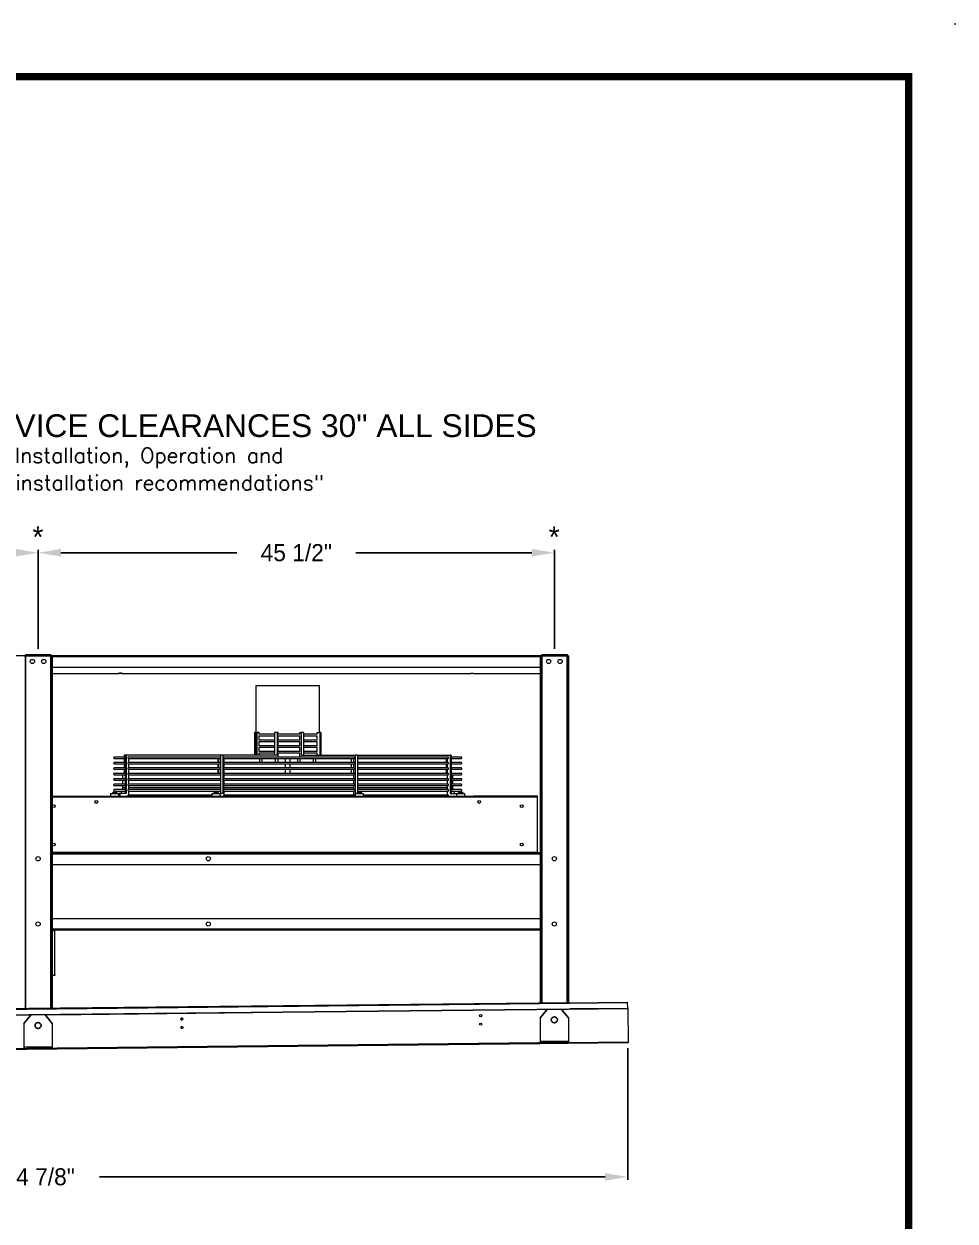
# Model space of a CAD drawing. Extents: x 6 to 271, y -23 to 146.
# Drawn here: x 189 to 271.1, y 40.9 to 146.4 of the extents above; entities that cross this region are included whole.
import ezdxf
from ezdxf.enums import TextEntityAlignment as Align

# ---------------------------------------------------------------- set-up
doc = ezdxf.new("R2010")
doc.units = 0
doc.header["$MEASUREMENT"] = 0
doc.layers.get('0').update_dxf_attribs({"linetype": 'CONTINUOUS'})
doc.layers.get('Defpoints').update_dxf_attribs({"linetype": 'CONTINUOUS'})
doc.styles.add('dimentions', font='ARIAL.TTF')
doc.styles.add('SIMPLEX', font='SIMPLEX')
doc.dimstyles.get("Standard").update_dxf_attribs({"dimtxt": 1.5, "dimasz": 2, "dimexe": 0.25, "dimexo": 0.5, "dimgap": 0.75, "dimtad": 0, "dimtih": 1, "dimtoh": 1, "dimdec": 4, "dimzin": 0, "dimdsep": 46, "dimlunit": 5, "dimtxsty": 'STANDARD', "dimcen": 0.125, "dimclrd": 1, "dimclre": 1, "dimclrt": 1, "dimadec": 0, "dimazin": 0, "dimtfac": 1, "dimtdec": 4, "dimtofl": 0, "dimtmove": 0, "dimatfit": 3, "dimfxl": 1, "dimfrac": 2, "dimtolj": 1, "dimtzin": 0, "dimarcsym": 0})

# ---------------------------------------------------------------- blocks, each defined once
blk = doc.blocks.new('*D29')
at = {"color": 7, "lineweight": -2}
for p, q in [((144.78, 91.36), (144.78, 100.06)), ((146.78, 99.81), (162.28, 99.81)), ((188.28, 99.81), (172.78, 99.81)), ((190.28, 91.36), (190.28, 100.06))]:
    blk.add_line(p, q, dxfattribs=at)
at = {"color": 7}
for points in [[(146.78, 100.15), (146.78, 99.48), (144.78, 99.81)], [(188.28, 100.15), (188.28, 99.48), (190.28, 99.81)]]:
    blk.add_solid(points, dxfattribs=at)
at = {"layer": 'Defpoints', "color": 0}
for p in [(190.28, 99.81), (144.78, 90.86), (190.28, 90.86)]:
    blk.add_point(p, dxfattribs=at)
at = {"color": 7, "insert": (167.53, 99.81), "char_height": 1.5, "attachment_point": 5}
blk.add_mtext('\\A1;45 1/2"', dxfattribs=at)
blk = doc.blocks.new('*D30')
at = {"color": 7, "lineweight": -2}
for p, q in [((190.28, 91.36), (190.28, 100.06)), ((192.28, 99.81), (207.78, 99.81)), ((233.78, 99.81), (218.28, 99.81)), ((235.78, 91.36), (235.78, 100.06))]:
    blk.add_line(p, q, dxfattribs=at)
at = {"color": 7}
for points in [[(192.28, 100.15), (192.28, 99.48), (190.28, 99.81)], [(233.78, 100.15), (233.78, 99.48), (235.78, 99.81)]]:
    blk.add_solid(points, dxfattribs=at)
at = {"layer": 'Defpoints', "color": 0}
for p in [(235.78, 99.81), (190.28, 90.86), (235.78, 90.86)]:
    blk.add_point(p, dxfattribs=at)
at = {"color": 7, "insert": (213.03, 99.81), "char_height": 1.5, "attachment_point": 5}
blk.add_mtext('\\A1;45 1/2"', dxfattribs=at)
blk = doc.blocks.new('*D32')
at = {"color": 7, "lineweight": -2}
for p, q in [((242.25, 56.18), (242.25, 44.59)), ((137.36, 55.03), (137.36, 44.59)), ((139.36, 44.84), (183.93, 44.84)), ((240.25, 44.84), (195.68, 44.84))]:
    blk.add_line(p, q, dxfattribs=at)
at = {"color": 7}
for points in [[(139.36, 45.17), (139.36, 44.5), (137.36, 44.84)], [(240.25, 45.17), (240.25, 44.5), (242.25, 44.84)]]:
    blk.add_solid(points, dxfattribs=at)
at = {"layer": 'Defpoints', "color": 0}
for p in [(242.25, 56.68), (137.36, 55.53), (242.25, 44.84)]:
    blk.add_point(p, dxfattribs=at)
at = {"color": 7, "insert": (189.81, 44.84), "char_height": 1.5, "attachment_point": 5}
blk.add_mtext('\\A1;104 7/8"', dxfattribs=at)

msp = doc.modelspace()

# ---------------------------------------------------------------- linework, layer by layer
at = {"color": 0, "linetype": 'Continuous', "lineweight": 15}
for p, q in [((189.02521, 90.7264), (189.15971, 90.7264)), ((189.15971, 90.7264), (189.15971, 59.6563)), ((189.16071, 90.7264), (189.15971, 90.7264)), ((189.16071, 90.8619), (189.16071, 90.7274)), ((189.16071, 90.8619), (191.38971, 90.8619)), ((189.16071, 90.7274), (191.38971, 90.7274)), ((189.16071, 90.7264), (189.16071, 90.7274)), ((189.16071, 90.7264), (191.38971, 90.7264)), ((189.16071, 59.65632), (189.16071, 90.7264)), ((191.38971, 90.8619), (191.38971, 90.7274)), ((191.38971, 90.7264), (191.38971, 90.7274)), ((191.39071, 90.7264), (191.38971, 90.7264)), ((191.38971, 59.68081), (191.38971, 90.7264)), ((191.52521, 90.7264), (191.39071, 90.7264)), ((191.39071, 90.7264), (191.39071, 59.68082)), ((191.52521, 90.7264), (191.52521, 59.6823)), ((234.52521, 90.7264), (234.65971, 90.7264)), ((234.52521, 90.7264), (234.52521, 60.15486)), ((234.65971, 90.7264), (234.65971, 60.15633)), ((234.66071, 90.7264), (234.65971, 90.7264)), ((234.66071, 90.8619), (234.66071, 90.7274)), ((234.66071, 90.8619), (236.88971, 90.8619)), ((234.66071, 90.7274), (236.88971, 90.7274)), ((234.66071, 90.7264), (234.66071, 90.7274)), ((234.66071, 90.7264), (236.88971, 90.7264)), ((234.66071, 60.15635), (234.66071, 90.7264)), ((236.88971, 90.8619), (236.88971, 90.7274)), ((236.88971, 90.7264), (236.88971, 90.7274)), ((236.88971, 60.18084), (236.88971, 90.7264)), ((236.89071, 90.7264), (236.88971, 90.7264)), ((237.02521, 90.7264), (236.89071, 90.7264)), ((236.89071, 90.7264), (236.89071, 60.18085)), ((237.02521, 90.7264), (237.02521, 60.18233)), ((191.52521, 90.6734), (234.52521, 90.6734)), ((191.52521, 89.74211), (234.52521, 89.74211)), ((191.52521, 89.17981), (197.33771, 89.17981)), ((197.71271, 89.17981), (228.33771, 89.17981)), ((228.71271, 89.17981), (234.52521, 89.17981)), ((213.35151, 88.1054), (209.46271, 88.1054)), ((215.08771, 88.1054), (213.35151, 88.1054)), ((209.358, 83.9694), (209.358, 81.9744)), ((209.45137, 83.9694), (209.358, 83.9694)), ((209.54475, 83.9694), (209.45137, 83.9694)), ((209.45137, 83.9694), (209.45137, 81.9744)), ((209.54475, 83.9694), (209.54475, 81.9744)), ((209.77017, 83.9694), (209.54475, 83.9694)), ((209.77017, 83.81858), (209.77017, 83.9694)), ((211.10554, 83.81951), (209.77017, 83.81951)), ((209.77017, 83.31858), (209.77017, 83.70045)), ((209.77017, 83.69951), (211.10554, 83.69951)), ((211.10554, 83.31951), (209.77017, 83.31951)), ((211.33096, 83.9694), (211.10554, 83.9694)), ((211.10554, 83.9694), (211.10554, 81.9744)), ((211.33096, 83.9694), (211.33096, 81.9744)), ((211.42434, 83.9694), (211.33096, 83.9694)), ((211.42434, 83.81858), (211.42434, 83.9694)), ((213.35151, 83.81951), (211.42434, 83.81951)), ((211.42434, 83.31858), (211.42434, 83.70045)), ((211.42434, 83.69951), (213.35151, 83.69951)), ((213.35151, 83.31951), (211.42434, 83.31951)), ((213.35151, 83.81951), (213.35151, 83.9694)), ((213.35151, 83.9694), (213.44488, 83.9694)), ((213.35151, 83.31951), (213.35151, 83.69951)), ((213.44488, 83.9694), (213.44488, 81.9744)), ((213.67031, 83.9694), (213.44488, 83.9694)), ((213.67031, 83.9694), (213.67031, 81.9744)), ((214.87362, 83.81951), (213.67031, 83.81951)), ((213.67031, 83.69951), (214.87362, 83.69951)), ((214.87362, 83.31951), (213.67031, 83.31951)), ((214.87362, 83.81951), (214.87362, 83.9694)), ((214.87362, 83.9694), (215.09905, 83.9694)), ((214.87362, 83.31951), (214.87362, 83.69951)), ((215.09905, 83.9694), (215.09905, 81.9744)), ((215.19242, 83.9694), (215.09905, 83.9694)), ((215.19242, 83.9694), (215.19242, 81.9744)), ((209.77017, 82.81858), (209.77017, 83.20045)), ((209.77017, 83.19951), (211.10554, 83.19951)), ((211.10554, 82.81951), (209.77017, 82.81951)), ((209.77017, 82.31858), (209.77017, 82.70045)), ((209.77017, 82.69951), (211.10554, 82.69951)), ((211.10554, 82.31951), (209.77017, 82.31951)), ((211.42434, 82.81858), (211.42434, 83.20045)), ((211.42434, 83.19951), (213.35151, 83.19951)), ((213.35151, 82.81951), (211.42434, 82.81951)), ((211.42434, 82.31858), (211.42434, 82.70045)), ((211.42434, 82.69951), (213.35151, 82.69951)), ((213.35151, 82.31951), (211.42434, 82.31951)), ((213.35151, 82.81951), (213.35151, 83.19951)), ((213.35151, 82.31951), (213.35151, 82.69951)), ((213.67031, 83.19951), (214.87362, 83.19951)), ((214.87362, 82.81951), (213.67031, 82.81951)), ((213.67031, 82.69951), (214.87362, 82.69951)), ((214.87362, 82.31951), (213.67031, 82.31951)), ((214.87362, 82.81951), (214.87362, 83.19951)), ((214.87362, 82.31951), (214.87362, 82.69951)), ((197.95508, 81.81951), (196.98509, 81.81951)), ((196.98509, 81.69951), (197.95508, 81.69951)), ((197.95508, 81.34085), (196.98509, 81.34085)), ((196.98509, 81.22085), (197.95508, 81.22085)), ((197.8617, 81.9744), (197.8617, 81.81951)), ((197.95508, 81.9744), (197.8617, 81.9744)), ((197.8617, 81.69951), (197.8617, 81.34085)), ((197.8617, 81.22085), (197.8617, 80.86218)), ((198.04845, 81.9744), (197.95508, 81.9744)), ((197.95508, 81.9744), (197.95508, 78.5934)), ((198.04845, 81.9744), (198.04845, 78.5934)), ((206.34362, 81.9744), (198.04845, 81.9744)), ((198.24416, 81.69951), (206.34362, 81.69951)), ((198.24416, 81.22085), (206.34362, 81.22085)), ((206.34362, 81.81951), (198.2442, 81.81951)), ((206.34362, 81.34085), (198.2442, 81.34085)), ((198.27388, 81.34085), (198.27388, 81.69951)), ((198.27388, 80.86218), (198.27388, 81.22085)), ((206.11819, 81.69951), (206.11819, 81.34085)), ((206.11819, 81.22085), (206.11819, 80.86218)), ((206.21156, 81.34085), (206.21156, 81.69951)), ((206.21156, 80.86218), (206.21156, 81.22085)), ((206.56904, 81.9744), (206.34362, 81.9744)), ((206.34362, 81.9744), (206.34362, 78.5934)), ((206.56904, 81.9744), (206.56904, 78.5934)), ((211.33096, 81.9744), (206.56904, 81.9744)), ((206.65011, 81.69951), (218.12648, 81.69951)), ((206.65011, 81.22085), (218.12648, 81.22085)), ((218.12648, 81.81951), (206.65019, 81.81951)), ((218.12648, 81.34085), (206.65019, 81.34085)), ((206.66242, 81.34085), (206.66242, 81.69951)), ((206.66242, 80.86218), (206.66242, 81.22085)), ((209.77017, 81.9744), (209.77017, 82.20045)), ((209.77017, 82.19951), (211.10554, 82.19951)), ((211.42434, 81.81951), (211.42434, 82.20045)), ((211.42434, 82.19951), (213.35151, 82.19951)), ((213.35151, 81.81951), (213.35151, 82.19951)), ((213.44488, 81.9744), (218.2068, 81.9744)), ((213.67031, 82.19951), (214.87362, 82.19951)), ((214.87362, 81.9744), (214.87362, 82.19951)), ((217.888, 81.34085), (217.888, 81.69951)), ((217.888, 80.86218), (217.888, 81.22085)), ((218.11343, 81.34085), (218.11343, 81.69951)), ((218.11343, 80.86218), (218.11343, 81.22085)), ((218.2068, 81.9744), (218.2068, 78.5934)), ((218.43223, 81.9744), (218.2068, 81.9744)), ((218.43223, 81.9744), (218.43223, 78.70149)), ((218.43223, 81.9744), (226.59534, 81.9744)), ((226.40143, 81.81951), (218.43223, 81.81951)), ((218.43223, 81.69951), (226.40143, 81.69951)), ((226.40143, 81.34085), (218.43223, 81.34085)), ((218.43223, 81.22085), (226.40143, 81.22085)), ((226.27654, 81.34085), (226.27654, 81.69951)), ((226.27654, 80.86218), (226.27654, 81.22085)), ((226.36992, 81.34085), (226.36992, 81.69951)), ((226.36992, 80.86218), (226.36992, 81.22085)), ((226.59534, 81.9744), (226.59534, 78.5934)), ((226.68872, 81.9744), (226.59534, 81.9744)), ((226.68872, 81.9744), (226.68872, 78.5934)), ((227.56533, 81.81951), (226.68872, 81.81951)), ((226.68872, 81.69951), (227.56533, 81.69951)), ((227.56533, 81.34085), (226.68872, 81.34085)), ((226.68872, 81.22085), (227.56533, 81.22085)), ((197.95508, 80.86218), (196.98509, 80.86218)), ((196.98509, 80.74218), (197.95508, 80.74218)), ((197.95508, 80.38352), (196.98509, 80.38352)), ((196.98509, 80.26352), (197.95508, 80.26352)), ((197.8617, 80.74218), (197.8617, 80.38352)), ((198.24416, 80.74218), (206.34362, 80.74218)), ((198.24416, 80.26352), (206.34362, 80.26352)), ((206.34362, 80.86218), (198.2442, 80.86218)), ((206.34362, 80.38352), (198.2442, 80.38352)), ((198.27388, 80.38352), (198.27388, 80.74218)), ((198.27388, 79.90485), (198.27388, 80.26352)), ((206.11819, 80.74218), (206.11819, 80.38352)), ((206.21156, 80.38352), (206.21156, 80.74218)), ((206.65011, 80.74218), (218.12648, 80.74218)), ((206.65011, 80.26352), (218.12648, 80.26352)), ((218.12648, 80.86218), (206.65019, 80.86218)), ((218.12648, 80.38352), (206.65019, 80.38352)), ((206.66242, 80.38352), (206.66242, 80.74218)), ((206.66242, 79.90485), (206.66242, 80.26352)), ((217.888, 80.38352), (217.888, 80.74218)), ((218.11343, 80.38352), (218.11343, 80.74218)), ((218.11343, 79.90485), (218.11343, 80.26352)), ((226.40143, 80.86218), (218.43223, 80.86218)), ((218.43223, 80.74218), (226.40143, 80.74218)), ((226.40143, 80.38352), (218.43223, 80.38352)), ((218.43223, 80.26352), (226.40143, 80.26352)), ((226.27654, 80.38352), (226.27654, 80.74218)), ((226.36992, 80.38352), (226.36992, 80.74218)), ((226.36992, 79.90485), (226.36992, 80.26352)), ((227.56533, 80.86218), (226.68872, 80.86218)), ((226.68872, 80.74218), (227.56533, 80.74218)), ((227.56533, 80.38352), (226.68872, 80.38352)), ((226.68872, 80.26352), (227.56533, 80.26352)), ((197.95508, 79.90485), (196.98509, 79.90485)), ((196.98509, 79.78485), (197.95508, 79.78485)), ((197.95508, 79.42618), (196.98509, 79.42618)), ((196.98509, 79.30618), (197.95508, 79.30618)), ((197.95508, 79.0994), (197.72741, 79.0994)), ((198.24416, 79.78485), (206.34362, 79.78485)), ((198.24416, 79.30618), (206.34362, 79.30618)), ((206.34362, 79.90485), (198.2442, 79.90485)), ((206.34362, 79.42618), (198.2442, 79.42618)), ((198.27388, 79.42618), (198.27388, 79.78485)), ((198.27388, 78.94752), (198.27388, 79.30618)), ((206.34362, 79.0994), (198.27388, 79.0994)), ((206.65011, 79.78485), (218.12648, 79.78485)), ((206.65011, 79.30618), (218.12648, 79.30618)), ((218.12648, 79.90485), (206.65019, 79.90485)), ((218.12648, 79.42618), (206.65019, 79.42618)), ((206.66242, 79.42618), (206.66242, 79.78485)), ((206.66242, 78.94752), (206.66242, 79.30618)), ((218.11343, 79.0994), (206.66242, 79.0994)), ((218.11343, 79.42618), (218.11343, 79.78485)), ((218.11343, 78.94752), (218.11343, 79.30618)), ((226.40143, 79.90485), (218.43223, 79.90485)), ((218.43223, 79.78485), (226.40143, 79.78485)), ((226.40143, 79.42618), (218.43223, 79.42618)), ((218.43223, 79.30618), (226.40143, 79.30618)), ((226.36992, 79.0994), (218.43223, 79.0994)), ((226.36992, 79.42618), (226.36992, 79.78485)), ((226.36992, 78.94752), (226.36992, 79.30618)), ((227.56533, 79.90485), (226.68872, 79.90485)), ((226.68872, 79.78485), (227.56533, 79.78485)), ((227.56533, 79.42618), (226.68872, 79.42618)), ((226.68872, 79.30618), (227.56533, 79.30618)), ((226.82301, 79.0994), (226.68872, 79.0994)), ((191.52521, 78.3619), (195.90021, 78.3619)), ((191.52521, 78.3109), (234.27521, 78.3109)), ((195.90021, 78.3619), (228.65021, 78.3619)), ((196.6622, 78.5934), (196.69029, 78.5934)), ((196.69029, 78.5934), (197.4002, 78.5934)), ((196.8291, 78.5944), (196.81245, 78.5944)), ((197.24995, 78.5944), (196.8291, 78.5944)), ((196.93645, 78.7184), (196.9366, 78.7184)), ((196.93933, 78.7184), (196.9366, 78.7184)), ((196.93933, 78.7184), (196.94984, 78.7184)), ((196.96052, 78.7184), (196.94984, 78.7184)), ((196.96052, 78.7184), (197.03656, 78.7184)), ((197.95508, 78.94752), (196.98509, 78.94752)), ((196.98509, 78.82752), (197.95508, 78.82752)), ((197.04811, 78.7184), (197.03656, 78.7184)), ((197.05439, 78.7184), (197.04811, 78.7184)), ((197.05439, 78.7184), (197.07976, 78.7184)), ((197.0943, 78.7184), (197.07976, 78.7184)), ((197.0943, 78.7184), (197.12595, 78.7184)), ((197.46548, 78.5934), (197.4002, 78.5934)), ((197.46548, 78.5934), (197.46548, 78.3619)), ((198.04845, 78.5934), (197.46548, 78.5934)), ((198.24416, 78.82752), (206.34362, 78.82752)), ((206.34362, 78.94752), (198.2442, 78.94752)), ((205.59193, 78.46885), (198.2442, 78.46885)), ((198.27388, 78.46885), (198.27388, 78.82752)), ((205.59193, 78.5934), (205.62002, 78.5934)), ((205.62002, 78.5934), (206.32993, 78.5934)), ((205.87722, 78.5944), (205.74218, 78.5944)), ((205.86618, 78.7184), (205.89783, 78.7184)), ((206.17968, 78.5944), (205.87722, 78.5944)), ((205.91237, 78.7184), (205.89783, 78.7184)), ((205.91237, 78.7184), (205.93774, 78.7184)), ((205.94402, 78.7184), (205.93774, 78.7184)), ((205.95557, 78.7184), (205.94402, 78.7184)), ((205.95557, 78.7184), (206.03161, 78.7184)), ((206.04229, 78.7184), (206.03161, 78.7184)), ((206.04229, 78.7184), (206.0528, 78.7184)), ((206.05553, 78.7184), (206.0528, 78.7184)), ((206.05553, 78.7184), (206.05568, 78.7184)), ((206.56904, 78.5934), (206.32993, 78.5934)), ((206.65011, 78.82752), (218.12648, 78.82752)), ((218.12648, 78.94752), (206.65019, 78.94752)), ((218.12648, 78.46885), (206.65019, 78.46885)), ((206.66242, 78.46885), (206.66242, 78.82752)), ((218.11343, 78.46885), (218.11343, 78.82752)), ((218.2068, 78.5934), (218.22049, 78.5934)), ((218.22049, 78.5934), (218.24857, 78.5934)), ((218.24857, 78.5934), (218.95848, 78.5934)), ((218.6732, 78.5944), (218.37074, 78.5944)), ((226.40143, 78.94752), (218.43223, 78.94752)), ((218.43223, 78.82752), (226.40143, 78.82752)), ((218.49473, 78.7184), (218.49489, 78.7184)), ((218.49762, 78.7184), (218.49489, 78.7184)), ((218.49762, 78.7184), (218.50813, 78.7184)), ((218.5188, 78.7184), (218.50813, 78.7184)), ((218.5188, 78.7184), (218.59484, 78.7184)), ((218.6064, 78.7184), (218.59484, 78.7184)), ((218.61268, 78.7184), (218.6064, 78.7184)), ((218.61268, 78.7184), (218.63805, 78.7184)), ((218.65259, 78.7184), (218.63805, 78.7184)), ((218.65259, 78.7184), (218.68424, 78.7184)), ((218.80824, 78.5944), (218.6732, 78.5944)), ((226.40143, 78.46885), (218.95848, 78.46885)), ((226.36992, 78.46885), (226.36992, 78.82752)), ((226.59534, 78.5934), (227.15022, 78.5934)), ((227.56533, 78.94752), (226.68872, 78.94752)), ((226.68872, 78.82752), (227.56533, 78.82752)), ((227.15022, 78.5934), (227.17831, 78.5934)), ((227.17831, 78.5934), (227.88822, 78.5934)), ((227.72132, 78.5944), (227.30047, 78.5944)), ((227.42447, 78.7184), (227.45612, 78.7184)), ((227.47066, 78.7184), (227.45612, 78.7184)), ((227.47066, 78.7184), (227.49603, 78.7184)), ((227.50231, 78.7184), (227.49603, 78.7184)), ((227.51386, 78.7184), (227.50231, 78.7184)), ((227.51386, 78.7184), (227.5899, 78.7184)), ((227.60058, 78.7184), (227.5899, 78.7184)), ((227.60058, 78.7184), (227.61109, 78.7184)), ((227.61382, 78.7184), (227.61109, 78.7184)), ((227.61382, 78.7184), (227.61397, 78.7184)), ((227.73797, 78.5944), (227.72132, 78.5944)), ((234.27521, 78.3619), (228.65021, 78.3619)), ((234.27521, 78.3109), (234.27521, 78.3619)), ((234.27521, 73.4129), (234.27521, 78.3109)), ((234.27521, 73.4129), (191.52521, 73.4129)), ((191.52521, 73.4119), (234.27521, 73.4119)), ((191.52521, 73.3619), (234.27521, 73.3619)), ((191.52521, 73.2984), (234.52521, 73.2984)), ((234.27521, 73.4119), (234.27521, 73.4129)), ((234.27521, 73.3619), (234.27521, 73.4119)), ((234.27521, 73.3619), (234.52521, 73.3619)), ((234.27621, 73.4119), (234.27621, 73.3619)), ((234.27621, 73.4119), (234.52521, 73.4119)), ((191.52521, 72.3619), (234.52521, 72.3619)), ((191.52521, 67.6119), (234.52521, 67.6119)), ((191.52521, 66.6754), (234.52521, 66.6754)), ((191.52521, 66.6119), (191.71221, 66.6119)), ((191.52521, 66.5489), (191.71221, 66.5489)), ((191.52521, 66.5479), (191.71221, 66.5479)), ((191.71221, 66.6119), (234.52521, 66.6119)), ((191.71221, 66.6119), (191.71221, 66.5489)), ((191.71221, 66.5489), (191.71221, 66.5479)), ((191.71221, 66.5479), (191.71221, 62.6119)), ((191.52521, 62.6119), (191.71221, 62.6119)), ((191.71221, 62.6749), (191.77521, 62.6749)), ((191.71221, 62.6119), (191.77521, 62.6119)), ((191.77521, 62.6119), (191.77521, 62.6749)), ((191.64126, 59.68358), (234.38868, 60.15336)), ((191.64175, 59.63938), (234.38917, 60.10916)), ((237.13852, 60.18358), (242.20071, 60.23921)), ((237.139, 60.13938), (242.20119, 60.19502)), ((242.20071, 60.23921), (242.20119, 60.19502)), ((242.20119, 60.19502), (242.20682, 59.68332)), ((191.52521, 59.12563), (234.52521, 59.59819)), ((234.39479, 59.59746), (191.64737, 59.12768)), ((237.02521, 59.62566), (242.26932, 59.6833)), ((242.20682, 59.68332), (237.14462, 59.62768)), ((242.30173, 56.73447), (242.26932, 59.6833)), ((189.02521, 58.34887), (189.02521, 56.13521)), ((191.52521, 58.34887), (191.52521, 56.1762)), ((234.52521, 58.8489), (234.52521, 56.63524)), ((237.02521, 58.8489), (237.02521, 56.67623)), ((191.52521, 56.17646), (234.52521, 56.64901)), ((191.52521, 56.12545), (234.52521, 56.59801)), ((237.02521, 56.67649), (242.30173, 56.73447)), ((237.02521, 56.62548), (242.25129, 56.68292)), ((242.25129, 56.68292), (242.30229, 56.68348))]:
    msp.add_line(p, q, dxfattribs=at)
at = {"color": 0}
for p, q in [((237.13852, 60.18358), (143.39418, 59.15336)), ((143.39466, 59.10916), (237.139, 60.13938)), ((143.52521, 58.59813), (237.02521, 59.62566)), ((189.63575, 59.09461), (189.02521, 58.34887)), ((190.91466, 59.09461), (191.52521, 58.34887)), ((235.13576, 59.59464), (234.52521, 58.8489)), ((236.41467, 59.59464), (237.02521, 58.8489)), ((237.02521, 56.67649), (143.52521, 55.64895)), ((143.52521, 55.59795), (237.02521, 56.62548)), ((191.52521, 56.3012), (189.02521, 56.26021)), ((189.02521, 56.13521), (189.02521, 56.0842)), ((237.02521, 56.80123), (234.52521, 56.76024)), ((234.52521, 56.63524), (234.52521, 56.58423))]:
    msp.add_line(p, q, dxfattribs=at)
at = {"color": 0, "const_width": 0.63999}
msp.add_lwpolyline([(11.00839, -18.24898), (267.00583, -18.24898), (267.00583, 141.74942), (11.00839, 141.74942), (11.00839, -18.24898)], dxfattribs=at)
at = {"color": 0, "linetype": 'Continuous', "lineweight": 15, "flags": 128}
for points in [[(197.33771, 89.17981), (197.3453, 89.18397), (197.36747, 89.18779), (197.40242, 89.19096), (197.44732, 89.19323), (197.49853, 89.19441), (197.55189, 89.19441), (197.6031, 89.19323), (197.648, 89.19096), (197.68294, 89.18779), (197.70511, 89.18397), (197.71271, 89.17981)], [(197.71271, 89.17981), (197.70507, 89.18396), (197.68287, 89.18778), (197.64793, 89.19095), (197.60305, 89.19322), (197.55188, 89.1944), (197.49854, 89.1944), (197.44737, 89.19322), (197.40249, 89.19095), (197.36754, 89.18778), (197.34535, 89.18396), (197.33771, 89.17981)], [(228.33771, 89.17981), (228.3453, 89.18397), (228.36747, 89.18779), (228.40242, 89.19096), (228.44732, 89.19323), (228.49853, 89.19441), (228.55189, 89.19441), (228.6031, 89.19323), (228.648, 89.19096), (228.68295, 89.18779), (228.70511, 89.18397), (228.71271, 89.17981)], [(228.71271, 89.17981), (228.70507, 89.18396), (228.7, 89.18513)], [(218.12648, 81.81951), (218.12654, 81.81951), (218.13581, 81.81434), (218.1435, 81.79981), (218.14828, 81.77841), (218.14934, 81.75378), (218.1465, 81.73014), (218.14025, 81.7115), (218.13166, 81.70105), (218.12648, 81.69951)], [(218.12648, 81.34085), (218.13074, 81.33981), (218.1391, 81.33097), (218.14552, 81.3144), (218.149, 81.29264), (218.149, 81.26906), (218.14552, 81.2473), (218.1391, 81.23072), (218.13074, 81.22189), (218.12648, 81.22085)], [(218.12648, 80.86218), (218.13074, 80.86114), (218.1391, 80.85231), (218.14552, 80.83573), (218.149, 80.81397), (218.149, 80.79039), (218.14552, 80.76863), (218.1391, 80.75206), (218.13074, 80.74322), (218.12648, 80.74218)], [(218.12648, 80.38352), (218.13074, 80.38248), (218.1391, 80.37364), (218.14552, 80.35706), (218.149, 80.33531), (218.149, 80.31173), (218.14552, 80.28997), (218.1391, 80.27339), (218.13074, 80.26455), (218.12648, 80.26352)], [(197.72741, 79.0994), (197.71978, 78.99266), (197.71187, 78.94752)], [(218.12648, 79.90485), (218.13074, 79.90381), (218.1391, 79.89498), (218.14552, 79.8784), (218.149, 79.85664), (218.149, 79.83306), (218.14552, 79.8113), (218.1391, 79.79472), (218.13074, 79.78589), (218.12648, 79.78485)], [(218.12648, 79.42618), (218.13074, 79.42515), (218.1391, 79.41631), (218.14552, 79.39973), (218.149, 79.37797), (218.149, 79.35439), (218.14552, 79.33264), (218.1391, 79.31606), (218.13074, 79.30722), (218.12648, 79.30618)], [(226.83855, 78.94752), (226.83064, 78.99266), (226.82301, 79.0994)], [(218.12648, 78.94752), (218.13074, 78.94648), (218.1391, 78.93764), (218.14552, 78.92107), (218.149, 78.89931), (218.149, 78.87573), (218.14552, 78.85397), (218.1391, 78.83739), (218.13074, 78.82856), (218.12648, 78.82752)], [(218.12648, 78.46885), (218.13099, 78.46768), (218.13943, 78.4584), (218.14581, 78.44125), (218.14912, 78.41895), (218.14883, 78.39505), (218.14499, 78.37334), (218.14078, 78.3619)], [(242.30229, 56.68348), (242.30228, 56.68446), (242.30225, 56.68736), (242.30219, 56.69207), (242.30212, 56.69841), (242.30204, 56.70614), (242.30194, 56.71496), (242.30184, 56.72452), (242.30173, 56.73447)]]:
    msp.add_lwpolyline(points, dxfattribs=at)
at = {"color": 0, "linetype": 'Continuous', "lineweight": 15}
for centre, radius in [((189.77521, 90.2369), 0.1875), ((190.77521, 90.2369), 0.1875), ((235.27521, 90.2369), 0.1875), ((236.27521, 90.2369), 0.1875), ((191.65021, 77.4869), 0.125), ((195.40021, 77.8619), 0.125), ((229.15021, 77.8619), 0.125), ((232.90021, 77.4869), 0.125), ((191.65021, 74.1119), 0.125), ((232.90021, 74.1119), 0.125), ((190.27521, 72.8619), 0.1875), ((205.27521, 72.8619), 0.1875), ((235.77521, 72.8619), 0.1875), ((190.27521, 67.1119), 0.1875), ((205.27521, 67.1119), 0.1875), ((235.77521, 67.1119), 0.1875), ((229.2756, 59.04047), 0.09375), ((202.94319, 58.75108), 0.09375), ((202.95143, 58.00113), 0.09375), ((229.28384, 58.29051), 0.09375)]:
    msp.add_circle(centre, radius, dxfattribs=at)
at = {"color": 0}
for centre in [(190.27521, 58.17319), (235.77521, 58.67322)]:
    msp.add_circle(centre, 0.26853, dxfattribs=at)
at = {"color": 0, "linetype": 'Continuous', "lineweight": 15}
for centre, radius, start, end in [((209.46271, 83.75951), 0.06, 100.8922831, 259.1077169), ((209.46271, 83.25951), 0.06, 100.8922831, 259.1077169), ((209.46271, 82.75951), 0.06, 100.8922831, 259.1077169), ((209.46271, 82.25951), 0.06, 100.8922831, 259.1077169), ((196.98509, 81.75951), 0.06, 90, 270), ((196.98509, 81.28085), 0.06, 90, 270), ((226.39826, 81.75951), 0.06008, 273.0275602, 86.9724398), ((226.39814, 81.28085), 0.06009, 273.1439759, 86.8560241), ((227.56533, 81.75951), 0.06, 270, 90), ((227.56533, 81.28085), 0.06, 270, 90), ((196.98509, 80.80218), 0.06, 90, 270), ((196.98509, 80.32352), 0.06, 90, 270), ((226.39814, 80.80218), 0.06009, 273.1445885, 86.8554115), ((226.39814, 80.32352), 0.06009, 273.1430274, 86.8569726), ((227.56533, 80.80218), 0.06, 270, 90), ((227.56533, 80.32352), 0.06, 270, 90), ((196.98509, 79.84485), 0.06, 90, 270), ((196.98509, 79.36618), 0.06, 90, 270), ((226.39814, 79.84485), 0.06009, 273.1445885, 86.8554115), ((226.39814, 79.36618), 0.06009, 273.1430274, 86.8569726), ((227.56533, 79.84485), 0.06, 270, 90), ((227.56533, 79.36618), 0.06, 270, 90), ((196.93645, 78.5944), 0.124, 90, 180), ((196.98509, 78.88752), 0.06, 90, 270), ((197.12595, 78.5944), 0.124, 0, 90), ((196.97741, 79.0994), 0.75, 317.5717297, 338.7458884), ((205.86618, 78.5944), 0.124, 90, 180), ((206.05568, 78.5944), 0.124, 0, 90), ((218.49474, 78.5944), 0.124, 90, 180), ((218.68424, 78.5944), 0.124, 0, 90), ((226.39814, 78.88752), 0.06009, 273.1445885, 86.8554115), ((226.39682, 78.40832), 0.06071, 310.1202956, 85.6447004), ((227.57301, 79.0994), 0.75, 201.2541116, 222.4282703), ((227.42447, 78.5944), 0.124, 90, 180), ((227.56533, 78.88752), 0.06, 270, 90), ((227.61397, 78.5944), 0.124, 0, 90), ((234.27621, 73.4129), 0.001, 180, 270), ((242.1419, 59.6821), 0.06493, 0.4479214, 1.0722755), ((202.94386, 58.75109), 0.09375, 90.8333584, 270.4259147), ((202.9521, 58.00114), 0.09375, 90.83331, 270.4259653)]:
    msp.add_arc(centre, radius, start, end, dxfattribs=at)
for points in [[(189.16071, 90.7369), (145.88971, 90.7369)], [(234.66071, 90.7369), (191.38971, 90.7369)], [(191.52521, 89.17961), (197.33771, 89.17961)], [(197.71271, 89.17961), (228.33771, 89.17961)], [(228.71271, 89.17961), (234.52521, 89.17961)], [(209.46271, 88.1054), (209.46271, 83.9694)], [(215.08771, 83.9694), (215.08771, 88.1054)], [(209.78508, 81.69951), (209.78508, 81.34085)], [(210.03508, 81.34085), (210.03508, 81.69951)], [(211.17054, 81.69951), (211.17054, 81.34085)], [(211.42054, 81.34085), (211.42054, 81.69951)], [(212.04871, 81.69951), (212.04871, 81.34085)], [(212.04871, 81.22085), (212.04871, 80.86218)], [(212.50171, 81.34085), (212.50171, 81.69951)], [(212.50171, 80.86218), (212.50171, 81.22085)], [(213.12988, 81.69951), (213.12988, 81.34085)], [(213.37988, 81.34085), (213.37988, 81.69951)], [(214.51534, 81.69951), (214.51534, 81.34085)], [(214.76534, 81.34085), (214.76534, 81.69951)], [(197.72741, 80.26352), (197.72741, 79.90485)], [(212.04871, 80.74218), (212.04871, 80.38352)], [(212.50171, 80.38352), (212.50171, 80.74218)], [(226.82301, 79.90485), (226.82301, 80.26352)], [(197.72741, 79.78485), (197.72741, 79.42618)], [(197.72741, 79.30618), (197.72741, 79.0994)], [(226.82301, 79.42618), (226.82301, 79.78485)], [(226.82301, 79.0994), (226.82301, 79.30618)], [(196.6622, 78.5934), (196.6622, 78.3619)], [(196.81245, 78.5944), (196.81245, 78.5934)], [(196.9366, 78.7184), (196.93262, 78.71833)], [(196.93262, 78.71833), (196.93933, 78.7184)], [(196.94984, 78.7184), (196.95654, 78.71833)], [(196.95654, 78.71833), (196.96052, 78.7184)], [(197.03656, 78.7184), (197.0382, 78.71833)], [(197.0382, 78.71833), (197.05439, 78.7184)], [(197.07976, 78.7184), (197.09594, 78.71833)], [(197.09594, 78.71833), (197.0943, 78.7184)], [(197.24995, 78.5934), (197.24995, 78.5944)], [(197.4002, 78.3619), (197.4002, 78.5934)], [(205.59193, 78.5934), (205.59193, 78.3619)], [(205.74218, 78.5944), (205.74218, 78.5934)], [(205.89783, 78.7184), (205.89618, 78.71833)], [(205.89618, 78.71833), (205.91237, 78.7184)], [(205.93774, 78.7184), (205.95393, 78.71833)], [(205.95393, 78.71833), (205.95557, 78.7184)], [(206.03161, 78.7184), (206.03559, 78.71833)], [(206.03559, 78.71833), (206.04229, 78.7184)], [(206.0528, 78.7184), (206.0595, 78.71833)], [(206.0595, 78.71833), (206.05553, 78.7184)], [(206.17968, 78.5934), (206.17968, 78.5944)], [(206.32993, 78.3619), (206.32993, 78.5934)], [(218.22049, 78.5934), (218.22049, 78.3619)], [(218.37074, 78.5944), (218.37074, 78.5934)], [(218.49489, 78.7184), (218.49091, 78.71833)], [(218.49091, 78.71833), (218.49762, 78.7184)], [(218.50813, 78.7184), (218.51483, 78.71833)], [(218.51483, 78.71833), (218.5188, 78.7184)], [(218.59484, 78.7184), (218.59649, 78.71833)], [(218.59649, 78.71833), (218.61268, 78.7184)], [(218.63805, 78.7184), (218.65423, 78.71833)], [(218.65423, 78.71833), (218.65259, 78.7184)], [(218.80824, 78.5934), (218.80824, 78.5944)], [(218.95848, 78.3619), (218.95848, 78.5934)], [(227.15022, 78.5934), (227.15022, 78.3619)], [(227.30047, 78.5944), (227.30047, 78.5934)], [(227.45612, 78.7184), (227.45447, 78.71833)], [(227.45447, 78.71833), (227.47066, 78.7184)], [(227.49603, 78.7184), (227.51222, 78.71833)], [(227.51222, 78.71833), (227.51386, 78.7184)], [(227.5899, 78.7184), (227.59388, 78.71833)], [(227.59388, 78.71833), (227.60058, 78.7184)], [(227.61109, 78.7184), (227.61779, 78.71833)], [(227.61779, 78.71833), (227.61382, 78.7184)], [(227.73797, 78.5934), (227.73797, 78.5944)], [(227.88822, 78.3619), (227.88822, 78.5934)]]:
    msp.add_open_spline(points, degree=1, dxfattribs=at)
for points, knots in [([(198.2505, 81.81855), (198.24558, 81.81898), (198.23443, 81.81996), (198.21764, 81.81338), (198.20263, 81.801), (198.19228, 81.78374), (198.1878, 81.76381), (198.18966, 81.74336), (198.19766, 81.72479), (198.21093, 81.70994), (198.22784, 81.7014), (198.24109, 81.69817), (198.2476, 81.69978), (198.24806, 81.6999)], [0, 0, 0, 0, 0.07998066, 0.181377187, 0.282772898, 0.384152689, 0.485526015, 0.586884478, 0.688246421, 0.789611838, 0.890985893, 0.992376699, 1, 1, 1, 1]), ([(198.2505, 81.33988), (198.24558, 81.34031), (198.23443, 81.34129), (198.21764, 81.33472), (198.20263, 81.32234), (198.19228, 81.30508), (198.1878, 81.28514), (198.18966, 81.2647), (198.19766, 81.24613), (198.21093, 81.23128), (198.22784, 81.22273), (198.24109, 81.21951), (198.2476, 81.22112), (198.24806, 81.22123)], [0, 0, 0, 0, 0.079980721, 0.181377459, 0.282769774, 0.384154726, 0.485522526, 0.586887075, 0.688243875, 0.789609503, 0.890986391, 0.992376683, 1, 1, 1, 1]), ([(206.65271, 81.81893), (206.65027, 81.81915), (206.64525, 81.8196), (206.63805, 81.81184), (206.6321, 81.79858), (206.62816, 81.78077), (206.62671, 81.7606), (206.62789, 81.74031), (206.63157, 81.72214), (206.63735, 81.70837), (206.64419, 81.70012), (206.64898, 81.70005), (206.65118, 81.70002)], [0, 0, 0, 0, 0.096003586, 0.198203999, 0.300402688, 0.402587111, 0.504761373, 0.606930536, 0.709092095, 0.811263224, 0.913448512, 1, 1, 1, 1]), ([(206.65271, 81.34027), (206.65027, 81.34048), (206.64525, 81.34093), (206.63805, 81.33318), (206.6321, 81.31992), (206.62816, 81.30211), (206.62671, 81.28194), (206.62789, 81.26165), (206.63157, 81.24348), (206.63735, 81.2297), (206.64419, 81.22145), (206.64898, 81.22138), (206.65118, 81.22135)], [0, 0, 0, 0, 0.096003934, 0.198202332, 0.300401172, 0.402590897, 0.50476531, 0.606928739, 0.709095704, 0.811262947, 0.913448385, 1, 1, 1, 1]), ([(198.25033, 80.86107), (198.24841, 80.86151), (198.2404, 80.86338), (198.2258, 80.85973), (198.20919, 80.85028), (198.19646, 80.83494), (198.18912, 80.81603), (198.18799, 80.79553), (198.19319, 80.7758), (198.20414, 80.75896), (198.21958, 80.74732), (198.2351, 80.74166), (198.24469, 80.74278), (198.24808, 80.74318)], [0, 0, 0, 0, 0.031968447, 0.133392307, 0.234817999, 0.336234214, 0.437639115, 0.539028498, 0.640417039, 0.741808958, 0.84320815, 0.944620839, 1, 1, 1, 1]), ([(198.25033, 80.3824), (198.24841, 80.38285), (198.2404, 80.38471), (198.2258, 80.38106), (198.20919, 80.37162), (198.19646, 80.35627), (198.18912, 80.33737), (198.18799, 80.31686), (198.19319, 80.29714), (198.20414, 80.2803), (198.21958, 80.26865), (198.2351, 80.263), (198.24469, 80.26412), (198.24808, 80.26451)], [0, 0, 0, 0, 0.03196747, 0.13339056, 0.234816431, 0.336232825, 0.437637905, 0.539033362, 0.640416403, 0.741808501, 0.843207873, 0.944620741, 1, 1, 1, 1]), ([(206.65269, 80.86118), (206.65072, 80.86163), (206.64617, 80.86266), (206.63927, 80.85624), (206.63302, 80.84399), (206.62868, 80.8268), (206.62677, 80.8069), (206.62749, 80.78644), (206.63075, 80.76782), (206.63621, 80.75286), (206.6432, 80.74424), (206.64853, 80.74084), (206.6511, 80.74228), (206.65115, 80.74231)], [0, 0, 0, 0, 0.077960321, 0.180190311, 0.282416665, 0.384627775, 0.486834036, 0.589028461, 0.691219831, 0.79341595, 0.89562614, 0.997845203, 1, 1, 1, 1]), ([(206.65269, 80.38252), (206.65072, 80.38296), (206.64617, 80.38399), (206.63927, 80.37758), (206.63302, 80.36532), (206.62869, 80.34814), (206.62677, 80.32824), (206.62749, 80.30778), (206.63075, 80.28915), (206.63621, 80.27419), (206.6432, 80.26557), (206.64852, 80.26219), (206.6511, 80.26362), (206.65115, 80.26365)], [0, 0, 0, 0, 0.077960361, 0.180188766, 0.282415365, 0.384631689, 0.486832422, 0.589027093, 0.691218708, 0.793419361, 0.895627115, 0.997846424, 1, 1, 1, 1]), ([(198.25033, 79.90374), (198.24841, 79.90418), (198.2404, 79.90604), (198.2258, 79.90239), (198.20919, 79.89295), (198.19646, 79.87761), (198.18912, 79.8587), (198.18799, 79.83819), (198.19319, 79.81847), (198.20414, 79.80163), (198.21958, 79.78999), (198.2351, 79.78433), (198.24469, 79.78545), (198.24808, 79.78585)], [0, 0, 0, 0, 0.031967446, 0.133391412, 0.234817208, 0.336233528, 0.437638534, 0.539028021, 0.640416667, 0.741808691, 0.843207988, 0.944620782, 1, 1, 1, 1]), ([(198.2505, 79.42522), (198.24558, 79.42565), (198.23443, 79.42663), (198.21764, 79.42005), (198.20263, 79.40768), (198.19228, 79.39041), (198.1878, 79.37048), (198.18966, 79.35003), (198.19766, 79.33147), (198.21093, 79.31662), (198.22784, 79.30807), (198.24109, 79.30484), (198.2476, 79.30646), (198.24806, 79.30657)], [0, 0, 0, 0, 0.079980669, 0.181379064, 0.28277118, 0.384155933, 0.485523535, 0.586887885, 0.688244486, 0.789609915, 0.890986604, 0.992376698, 1, 1, 1, 1]), ([(206.65269, 79.90385), (206.65072, 79.9043), (206.64617, 79.90533), (206.63927, 79.89891), (206.63302, 79.88666), (206.62868, 79.86947), (206.62677, 79.84957), (206.62749, 79.82911), (206.63075, 79.81049), (206.63621, 79.79552), (206.6432, 79.78691), (206.64853, 79.78351), (206.6511, 79.78495), (206.65115, 79.78498)], [0, 0, 0, 0, 0.077960409, 0.180190514, 0.282416982, 0.384628208, 0.486834583, 0.589029124, 0.691215195, 0.793415718, 0.895626023, 0.997845201, 1, 1, 1, 1]), ([(206.65271, 79.4256), (206.65027, 79.42582), (206.64525, 79.42627), (206.63805, 79.41851), (206.6321, 79.40526), (206.62816, 79.38744), (206.62671, 79.36727), (206.62789, 79.34699), (206.63157, 79.32882), (206.63735, 79.31504), (206.64419, 79.30679), (206.64898, 79.30672), (206.65118, 79.30669)], [0, 0, 0, 0, 0.096003934, 0.198202332, 0.300401172, 0.402590897, 0.50476531, 0.606928739, 0.709095704, 0.811262947, 0.913448385, 1, 1, 1, 1]), ([(198.25034, 78.46772), (198.24831, 78.46818), (198.24019, 78.47003), (198.22551, 78.4663), (198.20895, 78.45675), (198.19629, 78.44133), (198.18907, 78.4224), (198.18799, 78.40181), (198.19347, 78.38238), (198.20165, 78.36831), (198.20887, 78.36328), (198.21084, 78.3619)], [0, 0, 0, 0, 0.043004184, 0.172747034, 0.302490433, 0.432224235, 0.561944553, 0.691645248, 0.821342966, 0.951044431, 1, 1, 1, 1]), ([(198.2505, 78.94655), (198.24558, 78.94698), (198.23443, 78.94796), (198.21764, 78.94139), (198.20263, 78.92901), (198.19228, 78.91175), (198.1878, 78.89181), (198.18966, 78.87137), (198.19766, 78.8528), (198.21093, 78.83795), (198.22784, 78.82941), (198.24109, 78.82618), (198.2476, 78.82779), (198.24806, 78.8279)], [0, 0, 0, 0, 0.079980795, 0.181377559, 0.282773507, 0.384153535, 0.48552423, 0.586885868, 0.688245371, 0.789611025, 0.890986628, 0.992377309, 1, 1, 1, 1]), ([(206.65264, 78.46765), (206.65158, 78.46817), (206.64798, 78.46991), (206.64172, 78.4657), (206.63497, 78.45556), (206.62991, 78.43974), (206.62714, 78.42059), (206.62693, 78.39996), (206.62944, 78.38077), (206.6328, 78.3674), (206.63562, 78.36289), (206.63624, 78.3619)], [0, 0, 0, 0, 0.054173056, 0.18409903, 0.314033995, 0.443950308, 0.573852032, 0.703740331, 0.833626554, 0.963514011, 1, 1, 1, 1]), ([(206.65271, 78.94694), (206.65027, 78.94715), (206.64525, 78.9476), (206.63805, 78.93985), (206.6321, 78.92659), (206.62816, 78.90878), (206.62671, 78.88861), (206.62789, 78.86832), (206.63157, 78.85015), (206.63735, 78.83637), (206.64419, 78.82812), (206.64898, 78.82806), (206.65118, 78.82802)], [0, 0, 0, 0, 0.096003586, 0.198202807, 0.300401387, 0.402588276, 0.504762429, 0.60692854, 0.709092617, 0.811263637, 0.913448815, 1, 1, 1, 1])]:
    msp.add_open_spline(points, degree=3, knots=knots, dxfattribs=at)
at = {"color": 0}
msp.add_point((271.09075, 146.38889), dxfattribs=at)

# ---------------------------------------------------------------- texts
at = {"color": 0, "lineweight": 30, "style": 'dimentions'}
msp.add_text('MINIMUM RECOMMENDED SERVICE CLEARANCES 30" ALL SIDES', height=1.99998, dxfattribs=at).set_placement((145.82629, 110.00613))
at = {"color": 0, "style": 'SIMPLEX'}
for s, p in [('"Please refer to the Installation, Operation and', (190.5384, 107.7186)), ('Maintenance Manual for installation recommendations"', (190.69679, 105.31152))]:
    msp.add_text(s, height=1.3279867, dxfattribs=at).set_placement(p, align=Align.CENTER)
at = {"color": 0}
for p in [(190.26034, 100.26953), (235.76034, 100.26953)]:
    msp.add_text('*', height=1.87063, dxfattribs=at).set_placement(p, align=Align.CENTER)

# ---------------------------------------------------------------- dimensions: what is measured, and where the dimension line sits
for base, p1, p2, picture, middle in [((190.27521, 99.81241), (144.77521, 90.8619), (190.27521, 90.8619), '*D29', (167.52521, 99.81241)), ((242.25129, 44.83599), (137.35963, 55.53019), (242.25129, 56.68292), '*D32', (189.80546, 44.83599))]:
    dim = msp.add_linear_dim(base=base, p1=p1, p2=p2, dimstyle='Standard', override={"dimpost": '"', "dimclrd": 7, "dimclre": 7, "dimclrt": 7}, dxfattribs=at)
    dim.commit()
    dim.dimension.update_dxf_attribs({"geometry": picture, "text_midpoint": middle})
dim = msp.add_linear_dim(base=(235.77521, 99.81241), p1=(190.27521, 90.8619), p2=(235.77521, 90.8619), dimstyle='Standard', override={"dimpost": '"', "dimclrd": 7, "dimclre": 7, "dimclrt": 7}, dxfattribs=at)
dim.commit()
dim.dimension.update_dxf_attribs({"geometry": '*D30', "text_midpoint": (213.02521, 99.81241), "dimtype": 160})

doc.saveas('drawing.dxf')
